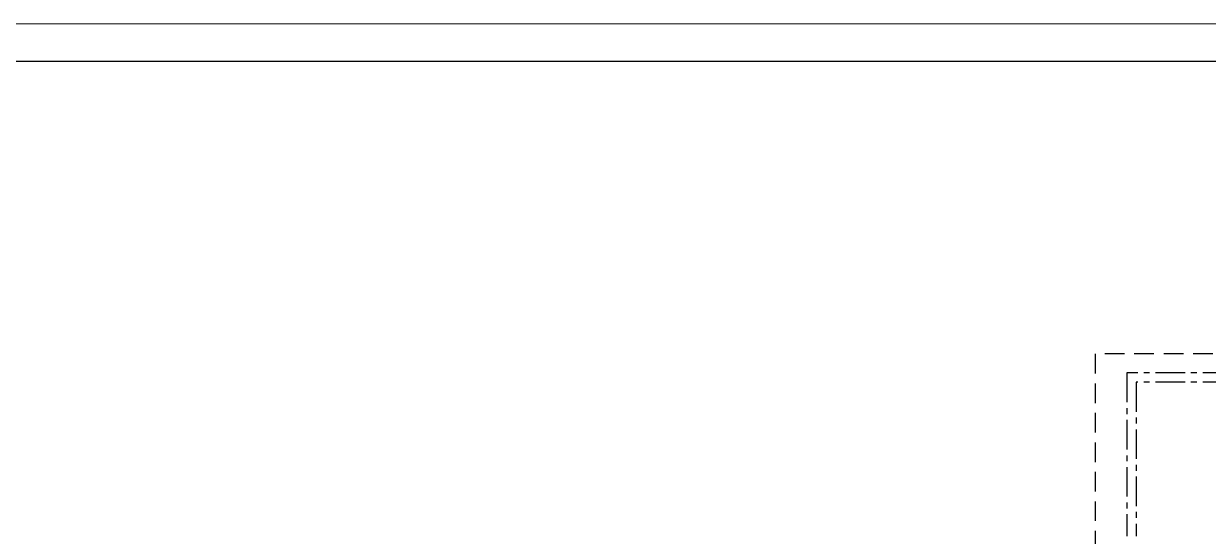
# Model space of a CAD drawing. Header units: inches. Extents: x -298 to 15350, y -6 to 2753.
# Drawn here: x 4403 to 5156, y 1689 to 2015 of the extents above; entities that cross this region are included whole.
import ezdxf

# ---------------------------------------------------------------- set-up
doc = ezdxf.new("R2010")
doc.units = ezdxf.units.IN
doc.header["$MEASUREMENT"] = 0
doc.linetypes.add('CENTER', pattern=[2, 1.25, -0.25, 0.25, -0.25])
doc.linetypes.add('HIDDEN', pattern=[0.375, 0.25, -0.125])
doc.layers.add('ROOF', color=7, linetype='HIDDEN', lineweight=30)
doc.layers.add('WALL FRAMING', color=9, linetype='CENTER', lineweight=30)
doc.layers.add('TITLE BLOCK', color=7, linetype='Continuous')

msp = doc.modelspace()

# ---------------------------------------------------------------- linework, layer by layer
at = {"layer": 'ROOF', "color": 9, "ltscale": 50}
for p, q in [((5365.01724, 1804.90682), (5084.01724, 1804.90682)), ((5084.01724, 1804.90682), (5084.01724, 1467.90682))]:
    msp.add_line(p, q, dxfattribs=at)
at = {"layer": 'TITLE BLOCK', "color": 7, "linetype": 'Continuous', "lineweight": 0, "ltscale": 0.5}
msp.add_line((5688.76512, 2014.90578), (4056.79621, 2014.90578), dxfattribs=at)
at = {"layer": 'TITLE BLOCK', "color": 7, "linetype": 'Continuous', "lineweight": 30, "ltscale": 0.5}
msp.add_line((5664.76512, 1990.90578), (4104.79621, 1990.90578), dxfattribs=at)
at = {"layer": 'WALL FRAMING', "color": 9, "ltscale": 15}
for p, q in [((5104.01724, 1792.90682), (5104.01724, 1688.90714)), ((5201.01724, 1792.90682), (5104.01724, 1792.90682)), ((5110.01724, 1786.90682), (5110.01724, 1688.91391)), ((5201.01724, 1786.90682), (5110.01724, 1786.90682))]:
    msp.add_line(p, q, dxfattribs=at)

doc.saveas('drawing.dxf')
